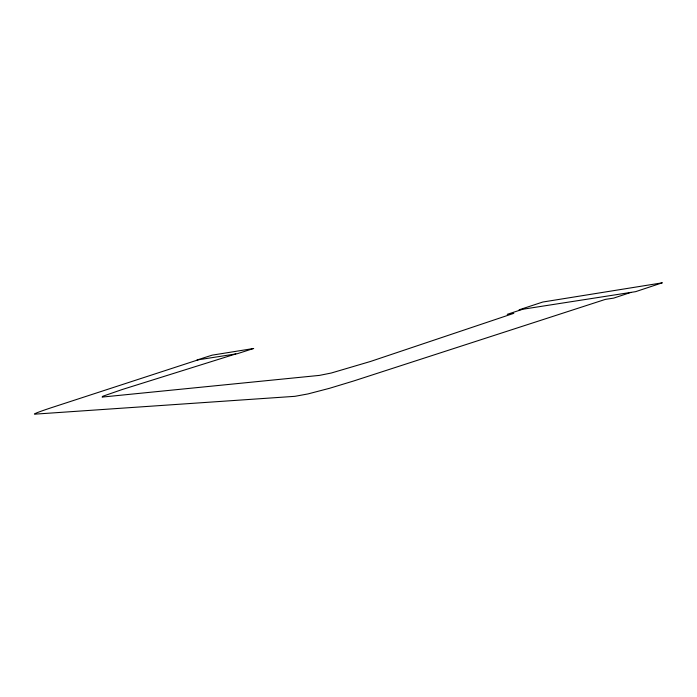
<?xml version="1.0" encoding="UTF-8"?>
<svg xmlns="http://www.w3.org/2000/svg" width="697" height="697" viewBox="0 0 697 697"><rect width="100%" height="100%" fill="white"/><g stroke="black" fill="none" stroke-linecap="round" stroke-linejoin="round"><path stroke-width="1.05" d="M630.916 292.392L613.682 298.116L605.397 299.379L353.545 381.015L329.472 388.316L307.935 393.936L294.918 396.323L34.85 414.149A28.821 1.141 -17.3 0 1 54.383 406.717L198.331 359.783M522.741 309.25L507.242 314.338L513.811 313.336L370.525 361.455L331.214 373.034L319.479 375.387L102.111 397.081L102.799 396.262L122.184 389.527L235.821 353.945M662.15 282.851L635.629 291.66L519.099 309.817L542.789 302.028L662.15 282.851M253.63 348.491L237.372 353.701L197.007 359.992L212.141 355.156L253.63 348.491"/></g></svg>
